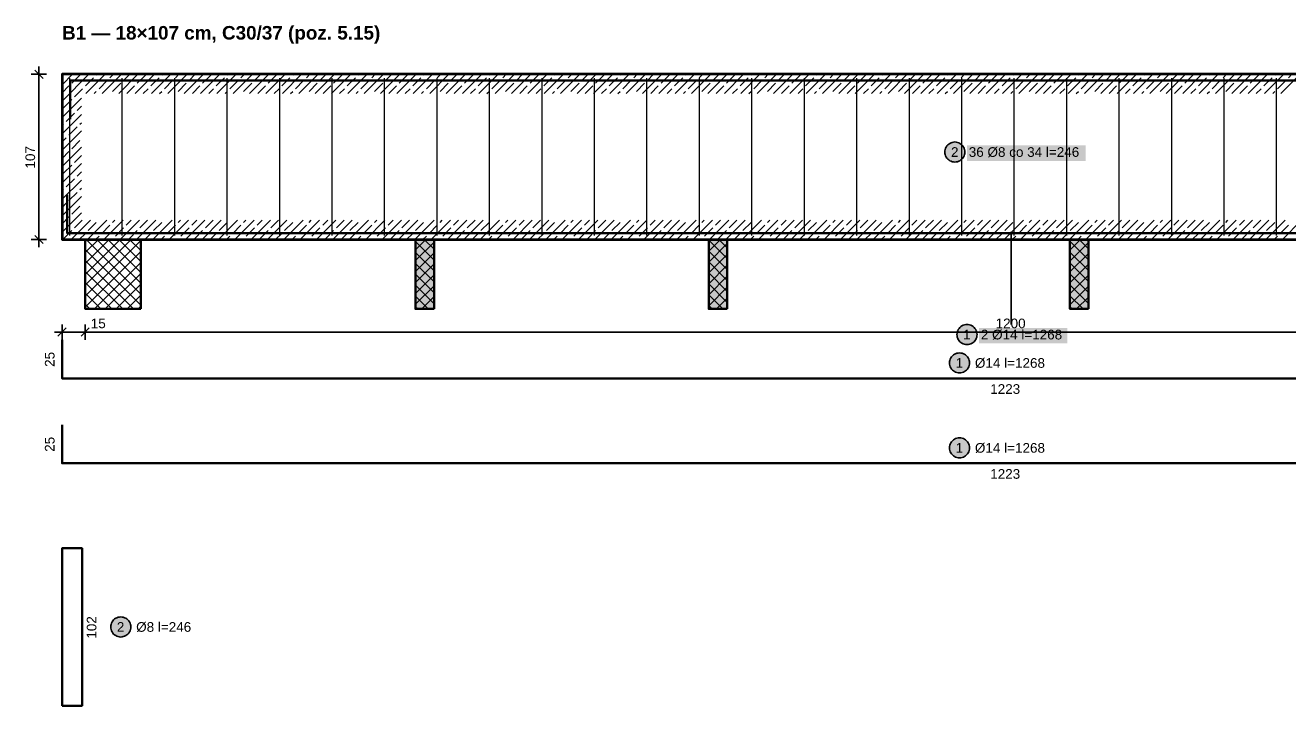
# Model space of a CAD drawing. Header units: metres. Extents: x 0.1 to 13.9, y -17.8 to -0.1.
# Drawn here: x 0.06 to 8.25, y -4.46 to -0.06 of the extents above; entities that cross this region are included whole.
import ezdxf

# ---------------------------------------------------------------- set-up
doc = ezdxf.new("R2010")
doc.units = ezdxf.units.M
for name, color, linetype, lineweight in [('A-KRESKOWANIE', 8, 'Continuous', 18), ('A-MASKA', 7, 'Continuous', 18), ('A-OPISY', 2, 'Continuous', 25), ('K-KONSTR', 7, 'Continuous', 50), ('K-WYMIARY', 1, 'Continuous', 25), ('K-ZBROJENIE', 1, 'Continuous', 100), ('K-ZBROJENIE-OPIS', 2, 'Continuous', 25)]:
    doc.layers.add(name, color=color, linetype=linetype, lineweight=lineweight)
doc.styles.add('PL_ARIAL', font='arial.ttf')
doc.styles.add('PL_ARIAL_B', font='arialbd.ttf')

msp = doc.modelspace()

# ---------------------------------------------------------------- hatches: boundary and pattern name
at = {"layer": 'A-MASKA', "true_color": 0xffffff}
for points in [[(6.1625, -0.9363), (6.9325, -0.9363), (6.9325, -0.835), (6.1625, -0.835)], [(6.241, -2.1188), (6.814, -2.1188), (6.814, -2.0175), (6.241, -2.0175)]]:
    msp.add_hatch(color=7, dxfattribs=at).paths.add_polyline_path(points)
at = {"layer": 'K-KONSTR', "true_color": 0x000000}
for points in [[(2.71, -1.895), (2.71, -1.445), (2.59, -1.445), (2.59, -1.895)], [(4.61, -1.895), (4.61, -1.445), (4.49, -1.445), (4.49, -1.895)], [(6.95, -1.895), (6.95, -1.445), (6.83, -1.445), (6.83, -1.895)]]:
    msp.add_hatch(color=7, dxfattribs=at).paths.add_polyline_path(points)
at = {"layer": 'K-ZBROJENIE-OPIS', "true_color": 0xffffff}
for points in [[(6.15, -0.8788), (6.1495, -0.8703), (6.1478, -0.8619), (6.1451, -0.8539), (6.1413, -0.8463), (6.1366, -0.8392), (6.131, -0.8328), (6.1246, -0.8272), (6.1175, -0.8225), (6.1099, -0.8187), (6.1018, -0.816), (6.0935, -0.8143), (6.085, -0.8137), (6.0765, -0.8143), (6.0682, -0.816), (6.0601, -0.8187), (6.0525, -0.8225), (6.0455, -0.8272), (6.0391, -0.8328), (6.0335, -0.8392), (6.0287, -0.8463), (6.025, -0.8539), (6.0222, -0.8619), (6.0206, -0.8703), (6.02, -0.8788), (6.0206, -0.8872), (6.0222, -0.8956), (6.025, -0.9036), (6.0287, -0.9113), (6.0335, -0.9183), (6.0391, -0.9247), (6.0455, -0.9303), (6.0525, -0.935), (6.0601, -0.9388), (6.0682, -0.9415), (6.0765, -0.9432), (6.085, -0.9438), (6.0935, -0.9432), (6.1018, -0.9415), (6.1099, -0.9388), (6.1175, -0.935), (6.1246, -0.9303), (6.131, -0.9247), (6.1366, -0.9183), (6.1413, -0.9113), (6.1451, -0.9036), (6.1478, -0.8956), (6.1495, -0.8872)], [(6.2285, -2.0613), (6.2279, -2.0528), (6.2263, -2.0444), (6.2235, -2.0364), (6.2198, -2.0288), (6.2151, -2.0217), (6.2095, -2.0153), (6.2031, -2.0097), (6.196, -2.005), (6.1884, -2.0012), (6.1803, -1.9985), (6.172, -1.9968), (6.1635, -1.9963), (6.155, -1.9968), (6.1467, -1.9985), (6.1386, -2.0012), (6.131, -2.005), (6.1239, -2.0097), (6.1175, -2.0153), (6.1119, -2.0217), (6.1072, -2.0288), (6.1034, -2.0364), (6.1007, -2.0444), (6.099, -2.0528), (6.0985, -2.0613), (6.099, -2.0697), (6.1007, -2.0781), (6.1034, -2.0861), (6.1072, -2.0938), (6.1119, -2.1008), (6.1175, -2.1072), (6.1239, -2.1128), (6.131, -2.1175), (6.1386, -2.1213), (6.1467, -2.124), (6.155, -2.1257), (6.1635, -2.1263), (6.172, -2.1257), (6.1803, -2.124), (6.1884, -2.1213), (6.196, -2.1175), (6.2031, -2.1128), (6.2095, -2.1072), (6.2151, -2.1008), (6.2198, -2.0938), (6.2235, -2.0861), (6.2263, -2.0781), (6.2279, -2.0697)], [(6.18, -2.245), (6.1794, -2.2365), (6.1778, -2.2282), (6.1751, -2.2201), (6.1713, -2.2125), (6.1666, -2.2054), (6.161, -2.199), (6.1546, -2.1934), (6.1475, -2.1887), (6.1399, -2.1849), (6.1318, -2.1822), (6.1235, -2.1806), (6.115, -2.18), (6.1065, -2.1806), (6.0982, -2.1822), (6.0901, -2.1849), (6.0825, -2.1887), (6.0754, -2.1934), (6.069, -2.199), (6.0634, -2.2054), (6.0587, -2.2125), (6.0549, -2.2201), (6.0522, -2.2282), (6.0506, -2.2365), (6.05, -2.245), (6.0506, -2.2535), (6.0522, -2.2618), (6.0549, -2.2699), (6.0587, -2.2775), (6.0634, -2.2846), (6.069, -2.291), (6.0754, -2.2966), (6.0825, -2.3013), (6.0901, -2.3051), (6.0982, -2.3078), (6.1065, -2.3094), (6.115, -2.31), (6.1235, -2.3094), (6.1318, -2.3078), (6.1399, -2.3051), (6.1475, -2.3013), (6.1546, -2.2966), (6.161, -2.291), (6.1666, -2.2846), (6.1713, -2.2775), (6.1751, -2.2699), (6.1778, -2.2618), (6.1794, -2.2535)], [(6.18, -2.795), (6.1794, -2.7865), (6.1778, -2.7782), (6.1751, -2.7701), (6.1713, -2.7625), (6.1666, -2.7554), (6.161, -2.749), (6.1546, -2.7434), (6.1475, -2.7387), (6.1399, -2.7349), (6.1318, -2.7322), (6.1235, -2.7306), (6.115, -2.73), (6.1065, -2.7306), (6.0982, -2.7322), (6.0901, -2.7349), (6.0825, -2.7387), (6.0754, -2.7434), (6.069, -2.749), (6.0634, -2.7554), (6.0587, -2.7625), (6.0549, -2.7701), (6.0522, -2.7782), (6.0506, -2.7865), (6.05, -2.795), (6.0506, -2.8035), (6.0522, -2.8118), (6.0549, -2.8199), (6.0587, -2.8275), (6.0634, -2.8346), (6.069, -2.841), (6.0754, -2.8466), (6.0825, -2.8513), (6.0901, -2.8551), (6.0982, -2.8578), (6.1065, -2.8594), (6.115, -2.86), (6.1235, -2.8594), (6.1318, -2.8578), (6.1399, -2.8551), (6.1475, -2.8513), (6.1546, -2.8466), (6.161, -2.841), (6.1666, -2.8346), (6.1713, -2.8275), (6.1751, -2.8199), (6.1778, -2.8118), (6.1794, -2.8035)], [(0.745, -3.955), (0.7444, -3.9465), (0.7428, -3.9382), (0.7401, -3.9301), (0.7363, -3.9225), (0.7316, -3.9154), (0.726, -3.909), (0.7196, -3.9034), (0.7125, -3.8987), (0.7049, -3.8949), (0.6968, -3.8922), (0.6885, -3.8906), (0.68, -3.89), (0.6715, -3.8906), (0.6632, -3.8922), (0.6551, -3.8949), (0.6475, -3.8987), (0.6404, -3.9034), (0.634, -3.909), (0.6284, -3.9154), (0.6237, -3.9225), (0.6199, -3.9301), (0.6172, -3.9382), (0.6156, -3.9465), (0.615, -3.955), (0.6156, -3.9635), (0.6172, -3.9718), (0.6199, -3.9799), (0.6237, -3.9875), (0.6284, -3.9946), (0.634, -4.001), (0.6404, -4.0066), (0.6475, -4.0113), (0.6551, -4.0151), (0.6632, -4.0178), (0.6715, -4.0194), (0.68, -4.02), (0.6885, -4.0194), (0.6968, -4.0178), (0.7049, -4.0151), (0.7125, -4.0113), (0.7196, -4.0066), (0.726, -4.001), (0.7316, -3.9946), (0.7363, -3.9875), (0.7401, -3.9799), (0.7428, -3.9718), (0.7444, -3.9635)]]:
    msp.add_hatch(color=7, dxfattribs=at).paths.add_polyline_path(points)
at = {"layer": 'K-ZBROJENIE-OPIS', "true_color": 0x000000}
msp.add_hatch(color=7, dxfattribs=at).paths.add_polyline_path([(6.4613, -1.405), (6.4609, -1.4021), (6.4597, -1.3994), (6.458, -1.397), (6.4556, -1.3953), (6.4529, -1.3941), (6.45, -1.3938), (6.4471, -1.3941), (6.4444, -1.3953), (6.442, -1.397), (6.4403, -1.3994), (6.4391, -1.4021), (6.4387, -1.405), (6.4391, -1.4079), (6.4403, -1.4106), (6.442, -1.413), (6.4444, -1.4147), (6.4471, -1.4159), (6.45, -1.4163), (6.4529, -1.4159), (6.4556, -1.4147), (6.458, -1.413), (6.4597, -1.4106), (6.4609, -1.4079)])

# ---------------------------------------------------------------- linework, layer by layer
at = {"layer": 'A-KRESKOWANIE', "lineweight": 25, "ltscale": 0.025}
for points in [[(0.3, -0.5485), (0.4735, -0.375)], [(0.3, -0.4425), (0.3675, -0.375)], [(0.3, -0.3894), (0.3144, -0.375)], [(0.3624, -0.4331), (0.4154, -0.3801)], [(0.4508, -0.4508), (0.5038, -0.3977)], [(0.4546, -0.5), (0.5796, -0.375)], [(0.5215, -0.3801), (0.5266, -0.375)], [(0.5607, -0.5), (0.6857, -0.375)], [(0.6099, -0.3977), (0.6326, -0.375)], [(0.6667, -0.5), (0.7917, -0.375)], [(0.6983, -0.4154), (0.7387, -0.375)], [(0.7728, -0.5), (0.8978, -0.375)], [(0.7867, -0.4331), (0.8397, -0.3801)], [(0.875, -0.4508), (0.9281, -0.3977)], [(0.8789, -0.5), (1.0039, -0.375)], [(0.9458, -0.3801), (0.9508, -0.375)], [(0.9849, -0.5), (1.1099, -0.375)], [(1.0341, -0.3977), (1.0569, -0.375)], [(1.091, -0.5), (1.216, -0.375)], [(1.1225, -0.4154), (1.163, -0.375)], [(1.1971, -0.5), (1.3221, -0.375)], [(1.2109, -0.4331), (1.264, -0.3801)], [(1.2993, -0.4508), (1.3523, -0.3977)], [(1.3031, -0.5), (1.4281, -0.375)], [(1.37, -0.3801), (1.3751, -0.375)], [(1.4092, -0.5), (1.5342, -0.375)], [(1.4584, -0.3977), (1.4812, -0.375)], [(1.5153, -0.5), (1.6403, -0.375)], [(1.5468, -0.4154), (1.5872, -0.375)], [(1.6213, -0.5), (1.7463, -0.375)], [(1.6352, -0.4331), (1.6882, -0.3801)], [(1.7236, -0.4508), (1.7766, -0.3977)], [(1.7274, -0.5), (1.8524, -0.375)], [(1.7943, -0.3801), (1.7994, -0.375)], [(1.8335, -0.5), (1.9585, -0.375)], [(1.8827, -0.3977), (1.9054, -0.375)], [(1.9395, -0.5), (2.0645, -0.375)], [(1.9711, -0.4154), (2.0115, -0.375)], [(2.0456, -0.5), (2.1706, -0.375)], [(2.0594, -0.4331), (2.1125, -0.3801)], [(2.1478, -0.4508), (2.2009, -0.3977)], [(2.1517, -0.5), (2.2767, -0.375)], [(2.2185, -0.3801), (2.2236, -0.375)], [(2.2577, -0.5), (2.3827, -0.375)], [(2.3069, -0.3977), (2.3297, -0.375)], [(2.3638, -0.5), (2.4888, -0.375)], [(2.3953, -0.4154), (2.4357, -0.375)], [(2.4698, -0.5), (2.5948, -0.375)], [(2.4837, -0.4331), (2.5367, -0.3801)], [(2.5721, -0.4508), (2.6251, -0.3977)], [(2.5759, -0.5), (2.7009, -0.375)], [(2.6428, -0.3801), (2.6479, -0.375)], [(2.682, -0.5), (2.807, -0.375)], [(2.7312, -0.3977), (2.7539, -0.375)], [(2.788, -0.5), (2.913, -0.375)], [(2.8196, -0.4154), (2.86, -0.375)], [(2.8941, -0.5), (3.0191, -0.375)], [(2.908, -0.4331), (2.961, -0.3801)], [(2.9964, -0.4508), (3.0494, -0.3977)], [(3.0002, -0.5), (3.1252, -0.375)], [(3.0671, -0.3801), (3.0721, -0.375)], [(3.1062, -0.5), (3.2312, -0.375)], [(3.1555, -0.3977), (3.1782, -0.375)], [(3.2123, -0.5), (3.3373, -0.375)], [(3.2439, -0.4154), (3.2843, -0.375)], [(3.3184, -0.5), (3.4434, -0.375)], [(3.3322, -0.4331), (3.3853, -0.3801)], [(3.4206, -0.4508), (3.4737, -0.3977)], [(3.4244, -0.5), (3.5494, -0.375)], [(3.4913, -0.3801), (3.4964, -0.375)], [(3.5305, -0.5), (3.6555, -0.375)], [(3.5797, -0.3977), (3.6025, -0.375)], [(3.6366, -0.5), (3.7616, -0.375)], [(3.6681, -0.4154), (3.7085, -0.375)], [(3.7426, -0.5), (3.8676, -0.375)], [(3.7565, -0.4331), (3.8095, -0.3801)], [(3.8449, -0.4508), (3.8979, -0.3977)], [(3.8487, -0.5), (3.9737, -0.375)], [(3.9156, -0.3801), (3.9207, -0.375)], [(3.9548, -0.5), (4.0798, -0.375)], [(4.004, -0.3977), (4.0267, -0.375)], [(4.0608, -0.5), (4.1858, -0.375)], [(4.0924, -0.4154), (4.1328, -0.375)], [(4.1669, -0.5), (4.2919, -0.375)], [(4.1808, -0.4331), (4.2338, -0.3801)], [(4.2692, -0.4508), (4.3222, -0.3977)], [(4.273, -0.5), (4.398, -0.375)], [(4.3399, -0.3801), (4.3449, -0.375)], [(4.379, -0.5), (4.504, -0.375)], [(4.4283, -0.3977), (4.451, -0.375)], [(4.4851, -0.5), (4.6101, -0.375)], [(4.5166, -0.4154), (4.5571, -0.375)], [(4.5912, -0.5), (4.7162, -0.375)], [(4.605, -0.4331), (4.6581, -0.3801)], [(4.6934, -0.4508), (4.7465, -0.3977)], [(4.6972, -0.5), (4.8222, -0.375)], [(4.7641, -0.3801), (4.7692, -0.375)], [(4.8033, -0.5), (4.9283, -0.375)], [(4.8525, -0.3977), (4.8753, -0.375)], [(4.9094, -0.5), (5.0344, -0.375)], [(4.9409, -0.4154), (4.9813, -0.375)], [(5.0154, -0.5), (5.1404, -0.375)], [(5.0293, -0.4331), (5.0823, -0.3801)], [(5.1177, -0.4508), (5.1707, -0.3977)], [(5.1215, -0.5), (5.2465, -0.375)], [(5.1884, -0.3801), (5.1935, -0.375)], [(5.2276, -0.5), (5.3526, -0.375)], [(5.2768, -0.3977), (5.2995, -0.375)], [(5.3336, -0.5), (5.4586, -0.375)], [(5.3652, -0.4154), (5.4056, -0.375)], [(5.4397, -0.5), (5.5647, -0.375)], [(5.4536, -0.4331), (5.5066, -0.3801)], [(5.5419, -0.4508), (5.595, -0.3977)], [(5.5458, -0.5), (5.6708, -0.375)], [(5.6127, -0.3801), (5.6177, -0.375)], [(5.6518, -0.5), (5.7768, -0.375)], [(5.701, -0.3977), (5.7238, -0.375)], [(5.7579, -0.5), (5.8829, -0.375)], [(5.7894, -0.4154), (5.8299, -0.375)], [(5.864, -0.5), (5.989, -0.375)], [(5.8778, -0.4331), (5.9309, -0.3801)], [(5.9662, -0.4508), (6.0192, -0.3977)], [(5.97, -0.5), (6.095, -0.375)], [(6.0369, -0.3801), (6.042, -0.375)], [(6.0761, -0.5), (6.2011, -0.375)], [(6.1253, -0.3977), (6.1481, -0.375)], [(6.1822, -0.5), (6.3072, -0.375)], [(6.2137, -0.4154), (6.2541, -0.375)], [(6.2882, -0.5), (6.4132, -0.375)], [(6.3021, -0.4331), (6.3551, -0.3801)], [(6.3905, -0.4508), (6.4435, -0.3977)], [(6.3943, -0.5), (6.5193, -0.375)], [(6.4612, -0.3801), (6.4663, -0.375)], [(6.5004, -0.5), (6.6254, -0.375)], [(6.5496, -0.3977), (6.5723, -0.375)], [(6.6064, -0.5), (6.7314, -0.375)], [(6.638, -0.4154), (6.6784, -0.375)], [(6.7125, -0.5), (6.8375, -0.375)], [(6.7264, -0.4331), (6.7794, -0.3801)], [(6.8147, -0.4508), (6.8678, -0.3977)], [(6.8186, -0.5), (6.9436, -0.375)], [(6.8855, -0.3801), (6.8905, -0.375)], [(6.9246, -0.5), (7.0496, -0.375)], [(6.9738, -0.3977), (6.9966, -0.375)], [(7.0307, -0.5), (7.1557, -0.375)], [(7.0622, -0.4154), (7.1027, -0.375)], [(7.1368, -0.5), (7.2618, -0.375)], [(7.1506, -0.4331), (7.2037, -0.3801)], [(7.239, -0.4508), (7.292, -0.3977)], [(7.2428, -0.5), (7.3678, -0.375)], [(7.3097, -0.3801), (7.3148, -0.375)], [(7.3489, -0.5), (7.4739, -0.375)], [(7.3981, -0.3977), (7.4209, -0.375)], [(7.455, -0.5), (7.58, -0.375)], [(7.4865, -0.4154), (7.5269, -0.375)], [(7.561, -0.5), (7.686, -0.375)], [(7.5749, -0.4331), (7.6279, -0.3801)], [(7.6633, -0.4508), (7.7163, -0.3977)], [(7.6671, -0.5), (7.7921, -0.375)], [(7.734, -0.3801), (7.7391, -0.375)], [(7.7731, -0.5), (7.8981, -0.375)], [(7.8224, -0.3977), (7.8451, -0.375)], [(7.8792, -0.5), (8.0042, -0.375)], [(7.9108, -0.4154), (7.9512, -0.375)], [(7.9853, -0.5), (8.1103, -0.375)], [(7.9991, -0.4331), (8.0522, -0.3801)], [(8.0875, -0.4508), (8.1406, -0.3977)], [(8.0913, -0.5), (8.2163, -0.375)], [(8.1582, -0.3801), (8.1633, -0.375)], [(8.1974, -0.5), (8.3224, -0.375)], [(8.2466, -0.3977), (8.2694, -0.375)], [(0.3, -0.4955), (0.3447, -0.4508)], [(0.3801, -0.5215), (0.4331, -0.4685)], [(0.5076, -0.5), (0.5215, -0.4861)], [(0.5392, -0.4685), (0.5922, -0.4154)], [(0.6276, -0.4861), (0.6806, -0.4331)], [(0.7198, -0.5), (0.769, -0.4508)], [(0.8258, -0.5), (0.8574, -0.4685)], [(0.9319, -0.5), (0.9458, -0.4861)], [(0.9634, -0.4685), (1.0165, -0.4154)], [(1.0518, -0.4861), (1.1049, -0.4331)], [(1.144, -0.5), (1.1932, -0.4508)], [(1.2501, -0.5), (1.2816, -0.4685)], [(1.3562, -0.5), (1.37, -0.4861)], [(1.3877, -0.4685), (1.4407, -0.4154)], [(1.4761, -0.4861), (1.5291, -0.4331)], [(1.5683, -0.5), (1.6175, -0.4508)], [(1.6744, -0.5), (1.7059, -0.4685)], [(1.7804, -0.5), (1.7943, -0.4861)], [(1.812, -0.4685), (1.865, -0.4154)], [(1.9003, -0.4861), (1.9534, -0.4331)], [(1.9926, -0.5), (2.0418, -0.4508)], [(2.0986, -0.5), (2.1302, -0.4685)], [(2.2047, -0.5), (2.2185, -0.4861)], [(2.2362, -0.4685), (2.2893, -0.4154)], [(2.3246, -0.4861), (2.3776, -0.4331)], [(2.4168, -0.5), (2.466, -0.4508)], [(2.5229, -0.5), (2.5544, -0.4685)], [(2.6289, -0.5), (2.6428, -0.4861)], [(2.6605, -0.4685), (2.7135, -0.4154)], [(2.7489, -0.4861), (2.8019, -0.4331)], [(2.8411, -0.5), (2.8903, -0.4508)], [(2.9471, -0.5), (2.9787, -0.4685)], [(3.0532, -0.5), (3.0671, -0.4861)], [(3.0848, -0.4685), (3.1378, -0.4154)], [(3.1731, -0.4861), (3.2262, -0.4331)], [(3.2653, -0.5), (3.3146, -0.4508)], [(3.3714, -0.5), (3.403, -0.4685)], [(3.4775, -0.5), (3.4913, -0.4861)], [(3.509, -0.4685), (3.5621, -0.4154)], [(3.5974, -0.4861), (3.6504, -0.4331)], [(3.6896, -0.5), (3.7388, -0.4508)], [(3.7957, -0.5), (3.8272, -0.4685)], [(3.9017, -0.5), (3.9156, -0.4861)], [(3.9333, -0.4685), (3.9863, -0.4154)], [(4.0217, -0.4861), (4.0747, -0.4331)], [(4.1139, -0.5), (4.1631, -0.4508)], [(4.2199, -0.5), (4.2515, -0.4685)], [(4.326, -0.5), (4.3399, -0.4861)], [(4.3575, -0.4685), (4.4106, -0.4154)], [(4.4459, -0.4861), (4.499, -0.4331)], [(4.5381, -0.5), (4.5874, -0.4508)], [(4.6442, -0.5), (4.6757, -0.4685)], [(4.7503, -0.5), (4.7641, -0.4861)], [(4.7818, -0.4685), (4.8348, -0.4154)], [(4.8702, -0.4861), (4.9232, -0.4331)], [(4.9624, -0.5), (5.0116, -0.4508)], [(5.0685, -0.5), (5.1, -0.4685)], [(5.1745, -0.5), (5.1884, -0.4861)], [(5.2061, -0.4685), (5.2591, -0.4154)], [(5.2945, -0.4861), (5.3475, -0.4331)], [(5.3867, -0.5), (5.4359, -0.4508)], [(5.4927, -0.5), (5.5243, -0.4685)], [(5.5988, -0.5), (5.6127, -0.4861)], [(5.6303, -0.4685), (5.6834, -0.4154)], [(5.7187, -0.4861), (5.7718, -0.4331)], [(5.8109, -0.5), (5.8601, -0.4508)], [(5.917, -0.5), (5.9485, -0.4685)], [(6.0231, -0.5), (6.0369, -0.4861)], [(6.0546, -0.4685), (6.1076, -0.4154)], [(6.143, -0.4861), (6.196, -0.4331)], [(6.2352, -0.5), (6.2844, -0.4508)], [(6.3413, -0.5), (6.3728, -0.4685)], [(6.4473, -0.5), (6.4612, -0.4861)], [(6.4789, -0.4685), (6.5319, -0.4154)], [(6.5673, -0.4861), (6.6203, -0.4331)], [(6.6595, -0.5), (6.7087, -0.4508)], [(6.7655, -0.5), (6.7971, -0.4685)], [(6.8716, -0.5), (6.8855, -0.4861)], [(6.9031, -0.4685), (6.9562, -0.4154)], [(6.9915, -0.4861), (7.0446, -0.4331)], [(7.0837, -0.5), (7.1329, -0.4508)], [(7.1898, -0.5), (7.2213, -0.4685)], [(7.2959, -0.5), (7.3097, -0.4861)], [(7.3274, -0.4685), (7.3804, -0.4154)], [(7.4158, -0.4861), (7.4688, -0.4331)], [(7.508, -0.5), (7.5572, -0.4508)], [(7.6141, -0.5), (7.6456, -0.4685)], [(7.7201, -0.5), (7.734, -0.4861)], [(7.7517, -0.4685), (7.8047, -0.4154)], [(7.84, -0.4861), (7.8931, -0.4331)], [(7.9322, -0.5), (7.9815, -0.4508)], [(8.0383, -0.5), (8.0699, -0.4685)], [(8.1444, -0.5), (8.1582, -0.4861)], [(8.1759, -0.4685), (8.229, -0.4154)], [(0.3, -0.6546), (0.425, -0.5296)], [(0.3094, -0.5922), (0.3624, -0.5392)], [(0.3, -0.7607), (0.425, -0.6357)], [(0.327, -0.6806), (0.3801, -0.6276)], [(0.3977, -0.6099), (0.425, -0.5826)], [(0.3, -0.7076), (0.3094, -0.6983)], [(0.3447, -0.769), (0.3977, -0.7159)], [(0.4154, -0.6983), (0.425, -0.6887)], [(0.3, -0.8667), (0.425, -0.7417)], [(0.3, -0.8137), (0.327, -0.7867)], [(0.3624, -0.8574), (0.4154, -0.8043)], [(0.3, -0.9728), (0.425, -0.8478)], [(0.3, -0.9198), (0.3447, -0.875)], [(0.3801, -0.9458), (0.425, -0.9008)], [(0.3, -1.0789), (0.425, -0.9539)], [(0.3094, -1.0165), (0.3624, -0.9634)], [(0.3, -1.1849), (0.425, -1.0599)], [(0.327, -1.1049), (0.3801, -1.0518)], [(0.3977, -1.0341), (0.425, -1.0069)], [(0.3, -1.1319), (0.3094, -1.1225)], [(0.3447, -1.1932), (0.3977, -1.1402)], [(0.4154, -1.1225), (0.425, -1.113)], [(0.3, -1.291), (0.425, -1.166)], [(0.3, -1.238), (0.327, -1.2109)], [(0.3624, -1.2816), (0.4154, -1.2286)], [(0.3, -1.3971), (0.425, -1.2721)], [(0.3, -1.344), (0.3447, -1.2993)], [(0.3094, -1.4407), (0.3624, -1.3877)], [(0.3581, -1.445), (0.4831, -1.32)], [(0.3801, -1.37), (0.4301, -1.32)], [(0.4642, -1.445), (0.5892, -1.32)], [(0.4685, -1.3877), (0.5215, -1.3347)], [(0.5568, -1.4054), (0.6099, -1.3523)], [(0.5703, -1.445), (0.6953, -1.32)], [(0.6276, -1.3347), (0.6422, -1.32)], [(0.6452, -1.4231), (0.6983, -1.37)], [(0.6763, -1.445), (0.8013, -1.32)], [(0.7159, -1.3523), (0.7483, -1.32)], [(0.7336, -1.4407), (0.7867, -1.3877)], [(0.7824, -1.445), (0.9074, -1.32)], [(0.8043, -1.37), (0.8544, -1.32)], [(0.8885, -1.445), (1.0135, -1.32)], [(0.8927, -1.3877), (0.9458, -1.3347)], [(0.9811, -1.4054), (1.0341, -1.3523)], [(0.9945, -1.445), (1.1195, -1.32)], [(1.0518, -1.3347), (1.0665, -1.32)], [(1.0695, -1.4231), (1.1225, -1.37)], [(1.1006, -1.445), (1.2256, -1.32)], [(1.1402, -1.3523), (1.1726, -1.32)], [(1.1579, -1.4407), (1.2109, -1.3877)], [(1.2067, -1.445), (1.3317, -1.32)], [(1.2286, -1.37), (1.2786, -1.32)], [(1.3127, -1.445), (1.4377, -1.32)], [(1.317, -1.3877), (1.37, -1.3347)], [(1.4054, -1.4054), (1.4584, -1.3523)], [(1.4188, -1.445), (1.5438, -1.32)], [(1.4761, -1.3347), (1.4907, -1.32)], [(1.4938, -1.4231), (1.5468, -1.37)], [(1.5248, -1.445), (1.6498, -1.32)], [(1.5645, -1.3523), (1.5968, -1.32)], [(1.5822, -1.4407), (1.6352, -1.3877)], [(1.6309, -1.445), (1.7559, -1.32)], [(1.6529, -1.37), (1.7029, -1.32)], [(1.737, -1.445), (1.862, -1.32)], [(1.7413, -1.3877), (1.7943, -1.3347)], [(1.8296, -1.4054), (1.8827, -1.3523)], [(1.843, -1.445), (1.968, -1.32)], [(1.9003, -1.3347), (1.915, -1.32)], [(1.918, -1.4231), (1.9711, -1.37)], [(1.9491, -1.445), (2.0741, -1.32)], [(1.9887, -1.3523), (2.0211, -1.32)], [(2.0064, -1.4407), (2.0594, -1.3877)], [(2.0552, -1.445), (2.1802, -1.32)], [(2.0771, -1.37), (2.1271, -1.32)], [(2.1612, -1.445), (2.2862, -1.32)], [(2.1655, -1.3877), (2.2185, -1.3347)], [(2.2539, -1.4054), (2.3069, -1.3523)], [(2.2673, -1.445), (2.3923, -1.32)], [(2.3246, -1.3347), (2.3393, -1.32)], [(2.3423, -1.4231), (2.3953, -1.37)], [(2.3734, -1.445), (2.4984, -1.32)], [(2.413, -1.3523), (2.4453, -1.32)], [(2.4307, -1.4407), (2.4837, -1.3877)], [(2.4794, -1.445), (2.6044, -1.32)], [(2.5014, -1.37), (2.5514, -1.32)], [(2.5855, -1.445), (2.7105, -1.32)], [(2.5898, -1.3877), (2.6428, -1.3347)], [(2.6782, -1.4054), (2.7312, -1.3523)], [(2.6916, -1.445), (2.8166, -1.32)], [(2.7489, -1.3347), (2.7635, -1.32)], [(2.7666, -1.4231), (2.8196, -1.37)], [(2.7976, -1.445), (2.9226, -1.32)], [(2.8373, -1.3523), (2.8696, -1.32)], [(2.8549, -1.4407), (2.908, -1.3877)], [(2.9037, -1.445), (3.0287, -1.32)], [(2.9257, -1.37), (2.9757, -1.32)], [(3.0098, -1.445), (3.1348, -1.32)], [(3.014, -1.3877), (3.0671, -1.3347)], [(3.1024, -1.4054), (3.1555, -1.3523)], [(3.1158, -1.445), (3.2408, -1.32)], [(3.1731, -1.3347), (3.1878, -1.32)], [(3.1908, -1.4231), (3.2439, -1.37)], [(3.2219, -1.445), (3.3469, -1.32)], [(3.2615, -1.3523), (3.2939, -1.32)], [(3.2792, -1.4407), (3.3322, -1.3877)], [(3.328, -1.445), (3.453, -1.32)], [(3.3499, -1.37), (3.3999, -1.32)], [(3.434, -1.445), (3.559, -1.32)], [(3.4383, -1.3877), (3.4913, -1.3347)], [(3.5267, -1.4054), (3.5797, -1.3523)], [(3.5401, -1.445), (3.6651, -1.32)], [(3.5974, -1.3347), (3.6121, -1.32)], [(3.6151, -1.4231), (3.6681, -1.37)], [(3.6462, -1.445), (3.7712, -1.32)], [(3.6858, -1.3523), (3.7181, -1.32)], [(3.7035, -1.4407), (3.7565, -1.3877)], [(3.7522, -1.445), (3.8772, -1.32)], [(3.7742, -1.37), (3.8242, -1.32)], [(3.8583, -1.445), (3.9833, -1.32)], [(3.8626, -1.3877), (3.9156, -1.3347)], [(3.951, -1.4054), (4.004, -1.3523)], [(3.9644, -1.445), (4.0894, -1.32)], [(4.0217, -1.3347), (4.0363, -1.32)], [(4.0393, -1.4231), (4.0924, -1.37)], [(4.0704, -1.445), (4.1954, -1.32)], [(4.1101, -1.3523), (4.1424, -1.32)], [(4.1277, -1.4407), (4.1808, -1.3877)], [(4.1765, -1.445), (4.3015, -1.32)], [(4.1984, -1.37), (4.2485, -1.32)], [(4.2826, -1.445), (4.4076, -1.32)], [(4.2868, -1.3877), (4.3399, -1.3347)], [(4.3752, -1.4054), (4.4283, -1.3523)], [(4.3886, -1.445), (4.5136, -1.32)], [(4.4459, -1.3347), (4.4606, -1.32)], [(4.4636, -1.4231), (4.5166, -1.37)], [(4.4947, -1.445), (4.6197, -1.32)], [(4.5343, -1.3523), (4.5667, -1.32)], [(4.552, -1.4407), (4.605, -1.3877)], [(4.6008, -1.445), (4.7258, -1.32)], [(4.6227, -1.37), (4.6727, -1.32)], [(4.7068, -1.445), (4.8318, -1.32)], [(4.7111, -1.3877), (4.7641, -1.3347)], [(4.7995, -1.4054), (4.8525, -1.3523)], [(4.8129, -1.445), (4.9379, -1.32)], [(4.8702, -1.3347), (4.8849, -1.32)], [(4.8879, -1.4231), (4.9409, -1.37)], [(4.919, -1.445), (5.044, -1.32)], [(4.9586, -1.3523), (4.9909, -1.32)], [(4.9763, -1.4407), (5.0293, -1.3877)], [(5.025, -1.445), (5.15, -1.32)], [(5.047, -1.37), (5.097, -1.32)], [(5.1311, -1.445), (5.2561, -1.32)], [(5.1354, -1.3877), (5.1884, -1.3347)], [(5.2238, -1.4054), (5.2768, -1.3523)], [(5.2372, -1.445), (5.3622, -1.32)], [(5.2945, -1.3347), (5.3091, -1.32)], [(5.3121, -1.4231), (5.3652, -1.37)], [(5.3432, -1.445), (5.4682, -1.32)], [(5.3829, -1.3523), (5.4152, -1.32)], [(5.4005, -1.4407), (5.4536, -1.3877)], [(5.4493, -1.445), (5.5743, -1.32)], [(5.4712, -1.37), (5.5213, -1.32)], [(5.5554, -1.445), (5.6804, -1.32)], [(5.5596, -1.3877), (5.6127, -1.3347)], [(5.648, -1.4054), (5.701, -1.3523)], [(5.6614, -1.445), (5.7864, -1.32)], [(5.7187, -1.3347), (5.7334, -1.32)], [(5.7364, -1.4231), (5.7894, -1.37)], [(5.7675, -1.445), (5.8925, -1.32)], [(5.8071, -1.3523), (5.8395, -1.32)], [(5.8248, -1.4407), (5.8778, -1.3877)], [(5.8736, -1.445), (5.9986, -1.32)], [(5.8955, -1.37), (5.9455, -1.32)], [(5.9796, -1.445), (6.1046, -1.32)], [(5.9839, -1.3877), (6.0369, -1.3347)], [(6.0723, -1.4054), (6.1253, -1.3523)], [(6.0857, -1.445), (6.2107, -1.32)], [(6.143, -1.3347), (6.1577, -1.32)], [(6.1607, -1.4231), (6.2137, -1.37)], [(6.1918, -1.445), (6.3168, -1.32)], [(6.2314, -1.3523), (6.2637, -1.32)], [(6.2491, -1.4407), (6.3021, -1.3877)], [(6.2978, -1.445), (6.4228, -1.32)], [(6.3198, -1.37), (6.3698, -1.32)], [(6.4039, -1.445), (6.5289, -1.32)], [(6.4082, -1.3877), (6.4612, -1.3347)], [(6.4965, -1.4054), (6.5496, -1.3523)], [(6.51, -1.445), (6.635, -1.32)], [(6.5673, -1.3347), (6.5819, -1.32)], [(6.5849, -1.4231), (6.638, -1.37)], [(6.616, -1.445), (6.741, -1.32)], [(6.6556, -1.3523), (6.688, -1.32)], [(6.6733, -1.4407), (6.7264, -1.3877)], [(6.7221, -1.445), (6.8471, -1.32)], [(6.744, -1.37), (6.7941, -1.32)], [(6.8281, -1.445), (6.9531, -1.32)], [(6.8324, -1.3877), (6.8855, -1.3347)], [(6.9208, -1.4054), (6.9738, -1.3523)], [(6.9342, -1.445), (7.0592, -1.32)], [(6.9915, -1.3347), (7.0062, -1.32)], [(7.0092, -1.4231), (7.0622, -1.37)], [(7.0403, -1.445), (7.1653, -1.32)], [(7.0799, -1.3523), (7.1122, -1.32)], [(7.0976, -1.4407), (7.1506, -1.3877)], [(7.1463, -1.445), (7.2713, -1.32)], [(7.1683, -1.37), (7.2183, -1.32)], [(7.2524, -1.445), (7.3774, -1.32)], [(7.2567, -1.3877), (7.3097, -1.3347)], [(7.3451, -1.4054), (7.3981, -1.3523)], [(7.3585, -1.445), (7.4835, -1.32)], [(7.4158, -1.3347), (7.4304, -1.32)], [(7.4335, -1.4231), (7.4865, -1.37)], [(7.4645, -1.445), (7.5895, -1.32)], [(7.5042, -1.3523), (7.5365, -1.32)], [(7.5218, -1.4407), (7.5749, -1.3877)], [(7.5706, -1.445), (7.6956, -1.32)], [(7.5926, -1.37), (7.6426, -1.32)], [(7.6767, -1.445), (7.8017, -1.32)], [(7.6809, -1.3877), (7.734, -1.3347)], [(7.7693, -1.4054), (7.8224, -1.3523)], [(7.7827, -1.445), (7.9077, -1.32)], [(7.84, -1.3347), (7.8547, -1.32)], [(7.8577, -1.4231), (7.9108, -1.37)], [(7.8888, -1.445), (8.0138, -1.32)], [(7.9284, -1.3523), (7.9608, -1.32)], [(7.9461, -1.4407), (7.9991, -1.3877)], [(7.9949, -1.445), (8.1199, -1.32)], [(8.0168, -1.37), (8.0668, -1.32)], [(8.1009, -1.445), (8.2259, -1.32)], [(8.1052, -1.3877), (8.1582, -1.3347)], [(8.1936, -1.4054), (8.2466, -1.3523)], [(8.207, -1.445), (8.332, -1.32)], [(0.4112, -1.445), (0.4508, -1.4054)], [(0.45, -1.742), (0.747, -1.445)], [(0.45, -1.6713), (0.6763, -1.445)], [(0.45, -1.6006), (0.6056, -1.445)], [(0.45, -1.5299), (0.5349, -1.445)], [(0.45, -1.4592), (0.4642, -1.445)], [(0.45, -1.8127), (0.81, -1.4527)], [(0.81, -1.7999), (0.4551, -1.445)], [(0.5172, -1.445), (0.5392, -1.4231)], [(0.81, -1.7292), (0.5258, -1.445)], [(0.81, -1.6585), (0.5965, -1.445)], [(0.6233, -1.445), (0.6276, -1.4407)], [(0.81, -1.5878), (0.6672, -1.445)], [(0.81, -1.5171), (0.7379, -1.445)], [(0.81, -1.4464), (0.8086, -1.445)], [(0.8354, -1.445), (0.875, -1.4054)], [(0.9415, -1.445), (0.9634, -1.4231)], [(1.0476, -1.445), (1.0518, -1.4407)], [(1.2597, -1.445), (1.2993, -1.4054)], [(1.3657, -1.445), (1.3877, -1.4231)], [(1.4718, -1.445), (1.4761, -1.4407)], [(1.6839, -1.445), (1.7236, -1.4054)], [(1.79, -1.445), (1.812, -1.4231)], [(1.8961, -1.445), (1.9003, -1.4407)], [(2.1082, -1.445), (2.1478, -1.4054)], [(2.2143, -1.445), (2.2362, -1.4231)], [(2.3203, -1.445), (2.3246, -1.4407)], [(2.5325, -1.445), (2.5721, -1.4054)], [(2.59, -1.5112), (2.6562, -1.445)], [(2.71, -1.5786), (2.59, -1.4586)], [(2.59, -1.5819), (2.71, -1.4619)], [(2.6385, -1.445), (2.6605, -1.4231)], [(2.71, -1.5079), (2.6471, -1.445)], [(2.7446, -1.445), (2.7489, -1.4407)], [(2.9567, -1.445), (2.9964, -1.4054)], [(3.0628, -1.445), (3.0848, -1.4231)], [(3.1689, -1.445), (3.1731, -1.4407)], [(3.381, -1.445), (3.4206, -1.4054)], [(3.4871, -1.445), (3.509, -1.4231)], [(3.5931, -1.445), (3.5974, -1.4407)], [(3.8053, -1.445), (3.8449, -1.4054)], [(3.9113, -1.445), (3.9333, -1.4231)], [(4.0174, -1.445), (4.0217, -1.4407)], [(4.2295, -1.445), (4.2692, -1.4054)], [(4.3356, -1.445), (4.3575, -1.4231)], [(4.4417, -1.445), (4.4459, -1.4407)], [(4.49, -1.5204), (4.5654, -1.445)], [(4.49, -1.4497), (4.4947, -1.445)], [(4.61, -1.5694), (4.49, -1.4494)], [(4.49, -1.5911), (4.61, -1.4711)], [(4.61, -1.4987), (4.5563, -1.445)], [(4.6538, -1.445), (4.6934, -1.4054)], [(4.7599, -1.445), (4.7818, -1.4231)], [(4.8659, -1.445), (4.8702, -1.4407)], [(5.0781, -1.445), (5.1177, -1.4054)], [(5.1841, -1.445), (5.2061, -1.4231)], [(5.2902, -1.445), (5.2945, -1.4407)], [(5.5023, -1.445), (5.5419, -1.4054)], [(5.6084, -1.445), (5.6303, -1.4231)], [(5.7145, -1.445), (5.7187, -1.4407)], [(5.9266, -1.445), (5.9662, -1.4054)], [(6.0327, -1.445), (6.0546, -1.4231)], [(6.1387, -1.445), (6.143, -1.4407)], [(6.3509, -1.445), (6.3905, -1.4054)], [(6.4569, -1.445), (6.4789, -1.4231)], [(6.563, -1.445), (6.5673, -1.4407)], [(6.7751, -1.445), (6.8147, -1.4054)], [(6.83, -1.5139), (6.8989, -1.445)], [(6.95, -1.576), (6.83, -1.456)], [(6.83, -1.5846), (6.95, -1.4646)], [(6.8812, -1.445), (6.9031, -1.4231)], [(6.95, -1.5053), (6.8897, -1.445)], [(6.9872, -1.445), (6.9915, -1.4407)], [(7.1994, -1.445), (7.239, -1.4054)], [(7.3054, -1.445), (7.3274, -1.4231)], [(7.4115, -1.445), (7.4158, -1.4407)], [(7.6236, -1.445), (7.6633, -1.4054)], [(7.7297, -1.445), (7.7517, -1.4231)], [(7.8358, -1.445), (7.84, -1.4407)], [(8.0479, -1.445), (8.0875, -1.4054)], [(8.154, -1.445), (8.1759, -1.4231)], [(0.81, -1.8707), (0.45, -1.5107)], [(0.45, -1.8835), (0.81, -1.5235)], [(2.71, -1.6493), (2.59, -1.5293)], [(2.59, -1.6526), (2.71, -1.5326)], [(4.61, -1.6402), (4.49, -1.5202)], [(4.49, -1.6618), (4.61, -1.5418)], [(6.95, -1.6467), (6.83, -1.5267)], [(6.83, -1.6553), (6.95, -1.5353)], [(0.7636, -1.895), (0.45, -1.5814)], [(0.5092, -1.895), (0.81, -1.5942)], [(2.71, -1.7201), (2.59, -1.6001)], [(2.59, -1.7234), (2.71, -1.6034)], [(4.61, -1.7109), (4.49, -1.5909)], [(4.49, -1.7325), (4.61, -1.6125)], [(6.95, -1.7174), (6.83, -1.5974)], [(6.83, -1.726), (6.95, -1.606)], [(0.6929, -1.895), (0.45, -1.6521)], [(0.5799, -1.895), (0.81, -1.6649)], [(2.71, -1.7908), (2.59, -1.6708)], [(2.59, -1.7941), (2.71, -1.6741)], [(4.61, -1.7816), (4.49, -1.6616)], [(4.49, -1.8033), (4.61, -1.6833)], [(6.95, -1.7881), (6.83, -1.6681)], [(6.83, -1.7967), (6.95, -1.6767)], [(0.6222, -1.895), (0.45, -1.7228)], [(0.5515, -1.895), (0.45, -1.7935)], [(0.6506, -1.895), (0.81, -1.7356)], [(2.71, -1.8615), (2.59, -1.7415)], [(2.59, -1.8648), (2.71, -1.7448)], [(4.61, -1.8523), (4.49, -1.7323)], [(4.49, -1.874), (4.61, -1.754)], [(6.95, -1.8588), (6.83, -1.7388)], [(6.83, -1.8674), (6.95, -1.7474)], [(0.4808, -1.895), (0.45, -1.8642)], [(0.7213, -1.895), (0.81, -1.8063)], [(0.792, -1.895), (0.81, -1.877)], [(2.6728, -1.895), (2.59, -1.8122)], [(2.6021, -1.895), (2.59, -1.8829)], [(2.6305, -1.895), (2.71, -1.8155)], [(4.582, -1.895), (4.49, -1.803)], [(4.5113, -1.895), (4.49, -1.8737)], [(4.5397, -1.895), (4.61, -1.8247)], [(6.9155, -1.895), (6.83, -1.8095)], [(6.8447, -1.895), (6.83, -1.8803)], [(6.8731, -1.895), (6.95, -1.8181)], [(2.7012, -1.895), (2.71, -1.8862)], [(6.9438, -1.895), (6.95, -1.8888)]]:
    msp.add_lwpolyline(points, dxfattribs=at)
at = {"layer": 'K-KONSTR', "lineweight": 70, "ltscale": 0.025}
msp.add_lwpolyline([(12.6, -1.445), (12.6, -0.375), (0.3, -0.375), (0.3, -1.445)], close=True, dxfattribs=at)
at = {"layer": 'K-KONSTR', "lineweight": 50, "ltscale": 0.025}
for points in [[(0.81, -1.895), (0.81, -1.445), (0.45, -1.445), (0.45, -1.895)], [(2.71, -1.895), (2.71, -1.445), (2.59, -1.445), (2.59, -1.895)], [(2.71, -1.895), (2.71, -1.445), (2.59, -1.445), (2.59, -1.895)], [(4.61, -1.895), (4.61, -1.445), (4.49, -1.445), (4.49, -1.895)], [(4.61, -1.895), (4.61, -1.445), (4.49, -1.445), (4.49, -1.895)], [(6.95, -1.895), (6.95, -1.445), (6.83, -1.445), (6.83, -1.895)], [(6.95, -1.895), (6.95, -1.445), (6.83, -1.445), (6.83, -1.895)]]:
    msp.add_lwpolyline(points, close=True, dxfattribs=at)
at = {"layer": 'K-WYMIARY', "lineweight": 35, "ltscale": 0.025}
for points in [[(0.15, -1.495), (0.15, -0.325)], [(0.1, -0.375), (0.2, -0.375)], [(0.1765, -0.4015), (0.1235, -0.3485)], [(0.1, -1.445), (0.2, -1.445)], [(0.1765, -1.4715), (0.1235, -1.4185)], [(0.25, -2.045), (12.65, -2.045)], [(0.2735, -2.0715), (0.3265, -2.0185)], [(0.3, -2.095), (0.3, -1.995)], [(0.4235, -2.0715), (0.4765, -2.0185)], [(0.45, -2.095), (0.45, -1.995)]]:
    msp.add_lwpolyline(points, dxfattribs=at)
at = {"layer": 'K-ZBROJENIE', "lineweight": 25, "ltscale": 0.025}
for points in [[(0.35, -1.42), (0.35, -0.4)], [(0.69, -1.42), (0.69, -0.4)], [(1.03, -1.42), (1.03, -0.4)], [(1.37, -1.42), (1.37, -0.4)], [(1.71, -1.42), (1.71, -0.4)], [(2.05, -1.42), (2.05, -0.4)], [(2.39, -1.42), (2.39, -0.4)], [(2.73, -1.42), (2.73, -0.4)], [(3.07, -1.42), (3.07, -0.4)], [(3.41, -1.42), (3.41, -0.4)], [(3.75, -1.42), (3.75, -0.4)], [(4.09, -1.42), (4.09, -0.4)], [(4.43, -1.42), (4.43, -0.4)], [(4.77, -1.42), (4.77, -0.4)], [(5.11, -1.42), (5.11, -0.4)], [(5.45, -1.42), (5.45, -0.4)], [(5.79, -1.42), (5.79, -0.4)], [(6.13, -1.42), (6.13, -0.4)], [(6.47, -1.42), (6.47, -0.4)], [(6.81, -1.42), (6.81, -0.4)], [(7.15, -1.42), (7.15, -0.4)], [(7.49, -1.42), (7.49, -0.4)], [(7.83, -1.42), (7.83, -0.4)], [(8.17, -1.42), (8.17, -0.4)]]:
    msp.add_lwpolyline(points, dxfattribs=at)
at = {"layer": 'K-ZBROJENIE', "lineweight": 50, "ltscale": 0.025}
for points in [[(0.353, -0.665), (0.353, -0.415), (12.547, -0.415), (12.547, -0.665)], [(0.333, -1.155), (0.333, -1.405), (12.567, -1.405), (12.567, -1.155)], [(0.3, -2.095), (0.3, -2.345), (12.53, -2.345), (12.53, -2.095)], [(0.3, -2.645), (0.3, -2.895), (12.53, -2.895), (12.53, -2.645)]]:
    msp.add_lwpolyline(points, dxfattribs=at)
msp.add_lwpolyline([(0.3, -4.465), (0.43, -4.465), (0.43, -3.445), (0.3, -3.445)], close=True, dxfattribs=at)
at = {"layer": 'K-ZBROJENIE-OPIS', "lineweight": 35, "ltscale": 0.025}
for points in [[(6.15, -0.8788), (6.1495, -0.8703), (6.1478, -0.8619), (6.1451, -0.8539), (6.1413, -0.8463), (6.1366, -0.8392), (6.131, -0.8328), (6.1246, -0.8272), (6.1175, -0.8225), (6.1099, -0.8187), (6.1018, -0.816), (6.0935, -0.8143), (6.085, -0.8137), (6.0765, -0.8143), (6.0682, -0.816), (6.0601, -0.8187), (6.0525, -0.8225), (6.0455, -0.8272), (6.0391, -0.8328), (6.0335, -0.8392), (6.0287, -0.8463), (6.025, -0.8539), (6.0222, -0.8619), (6.0206, -0.8703), (6.02, -0.8788), (6.0206, -0.8872), (6.0222, -0.8956), (6.025, -0.9036), (6.0287, -0.9113), (6.0335, -0.9183), (6.0391, -0.9247), (6.0455, -0.9303), (6.0525, -0.935), (6.0601, -0.9388), (6.0682, -0.9415), (6.0765, -0.9432), (6.085, -0.9438), (6.0935, -0.9432), (6.1018, -0.9415), (6.1099, -0.9388), (6.1175, -0.935), (6.1246, -0.9303), (6.131, -0.9247), (6.1366, -0.9183), (6.1413, -0.9113), (6.1451, -0.9036), (6.1478, -0.8956), (6.1495, -0.8872)], [(6.2285, -2.0613), (6.2279, -2.0528), (6.2263, -2.0444), (6.2235, -2.0364), (6.2198, -2.0288), (6.2151, -2.0217), (6.2095, -2.0153), (6.2031, -2.0097), (6.196, -2.005), (6.1884, -2.0012), (6.1803, -1.9985), (6.172, -1.9968), (6.1635, -1.9963), (6.155, -1.9968), (6.1467, -1.9985), (6.1386, -2.0012), (6.131, -2.005), (6.1239, -2.0097), (6.1175, -2.0153), (6.1119, -2.0217), (6.1072, -2.0288), (6.1034, -2.0364), (6.1007, -2.0444), (6.099, -2.0528), (6.0985, -2.0613), (6.099, -2.0697), (6.1007, -2.0781), (6.1034, -2.0861), (6.1072, -2.0938), (6.1119, -2.1008), (6.1175, -2.1072), (6.1239, -2.1128), (6.131, -2.1175), (6.1386, -2.1213), (6.1467, -2.124), (6.155, -2.1257), (6.1635, -2.1263), (6.172, -2.1257), (6.1803, -2.124), (6.1884, -2.1213), (6.196, -2.1175), (6.2031, -2.1128), (6.2095, -2.1072), (6.2151, -2.1008), (6.2198, -2.0938), (6.2235, -2.0861), (6.2263, -2.0781), (6.2279, -2.0697)], [(6.18, -2.245), (6.1794, -2.2365), (6.1778, -2.2282), (6.1751, -2.2201), (6.1713, -2.2125), (6.1666, -2.2054), (6.161, -2.199), (6.1546, -2.1934), (6.1475, -2.1887), (6.1399, -2.1849), (6.1318, -2.1822), (6.1235, -2.1806), (6.115, -2.18), (6.1065, -2.1806), (6.0982, -2.1822), (6.0901, -2.1849), (6.0825, -2.1887), (6.0754, -2.1934), (6.069, -2.199), (6.0634, -2.2054), (6.0587, -2.2125), (6.0549, -2.2201), (6.0522, -2.2282), (6.0506, -2.2365), (6.05, -2.245), (6.0506, -2.2535), (6.0522, -2.2618), (6.0549, -2.2699), (6.0587, -2.2775), (6.0634, -2.2846), (6.069, -2.291), (6.0754, -2.2966), (6.0825, -2.3013), (6.0901, -2.3051), (6.0982, -2.3078), (6.1065, -2.3094), (6.115, -2.31), (6.1235, -2.3094), (6.1318, -2.3078), (6.1399, -2.3051), (6.1475, -2.3013), (6.1546, -2.2966), (6.161, -2.291), (6.1666, -2.2846), (6.1713, -2.2775), (6.1751, -2.2699), (6.1778, -2.2618), (6.1794, -2.2535)], [(6.18, -2.795), (6.1794, -2.7865), (6.1778, -2.7782), (6.1751, -2.7701), (6.1713, -2.7625), (6.1666, -2.7554), (6.161, -2.749), (6.1546, -2.7434), (6.1475, -2.7387), (6.1399, -2.7349), (6.1318, -2.7322), (6.1235, -2.7306), (6.115, -2.73), (6.1065, -2.7306), (6.0982, -2.7322), (6.0901, -2.7349), (6.0825, -2.7387), (6.0754, -2.7434), (6.069, -2.749), (6.0634, -2.7554), (6.0587, -2.7625), (6.0549, -2.7701), (6.0522, -2.7782), (6.0506, -2.7865), (6.05, -2.795), (6.0506, -2.8035), (6.0522, -2.8118), (6.0549, -2.8199), (6.0587, -2.8275), (6.0634, -2.8346), (6.069, -2.841), (6.0754, -2.8466), (6.0825, -2.8513), (6.0901, -2.8551), (6.0982, -2.8578), (6.1065, -2.8594), (6.115, -2.86), (6.1235, -2.8594), (6.1318, -2.8578), (6.1399, -2.8551), (6.1475, -2.8513), (6.1546, -2.8466), (6.161, -2.841), (6.1666, -2.8346), (6.1713, -2.8275), (6.1751, -2.8199), (6.1778, -2.8118), (6.1794, -2.8035)], [(0.745, -3.955), (0.7444, -3.9465), (0.7428, -3.9382), (0.7401, -3.9301), (0.7363, -3.9225), (0.7316, -3.9154), (0.726, -3.909), (0.7196, -3.9034), (0.7125, -3.8987), (0.7049, -3.8949), (0.6968, -3.8922), (0.6885, -3.8906), (0.68, -3.89), (0.6715, -3.8906), (0.6632, -3.8922), (0.6551, -3.8949), (0.6475, -3.8987), (0.6404, -3.9034), (0.634, -3.909), (0.6284, -3.9154), (0.6237, -3.9225), (0.6199, -3.9301), (0.6172, -3.9382), (0.6156, -3.9465), (0.615, -3.955), (0.6156, -3.9635), (0.6172, -3.9718), (0.6199, -3.9799), (0.6237, -3.9875), (0.6284, -3.9946), (0.634, -4.001), (0.6404, -4.0066), (0.6475, -4.0113), (0.6551, -4.0151), (0.6632, -4.0178), (0.6715, -4.0194), (0.68, -4.02), (0.6885, -4.0194), (0.6968, -4.0178), (0.7049, -4.0151), (0.7125, -4.0113), (0.7196, -4.0066), (0.726, -4.001), (0.7316, -3.9946), (0.7363, -3.9875), (0.7401, -3.9799), (0.7428, -3.9718), (0.7444, -3.9635)]]:
    msp.add_lwpolyline(points, close=True, dxfattribs=at)
msp.add_lwpolyline([(6.45, -1.405), (6.45, -1.995)], dxfattribs=at)

# ---------------------------------------------------------------- texts
at = {"layer": 'A-OPISY', "style": 'PL_ARIAL_B'}
msp.add_text('B1 — 18×107 cm, C30/37 (poz. 5.15)', height=0.0875, dxfattribs=at).set_placement((0.3, -0.15))
at = {"layer": 'K-WYMIARY', "style": 'PL_ARIAL'}
msp.add_text('107', height=0.0625, rotation=90, dxfattribs=at).set_placement((0.125, -0.9858))
for s, p in [('15', (0.4858, -2.02)), ('1200', (6.349, -2.02))]:
    msp.add_text(s, height=0.0625, dxfattribs=at).set_placement(p)
at = {"layer": 'K-ZBROJENIE-OPIS', "style": 'PL_ARIAL'}
for s, p in [('2', (6.0598, -0.91)), ('36 Ø8 co 34 l=246', (6.175, -0.91)), ('1', (6.1382, -2.0925)), ('2 Ø14 l=1268', (6.2535, -2.0925)), ('Ø14 l=1268', (6.215, -2.2763)), ('1', (6.0897, -2.2763)), ('1223', (6.314, -2.445)), ('1', (6.0897, -2.8263)), ('Ø14 l=1268', (6.215, -2.8263)), ('1223', (6.314, -2.995)), ('2', (0.6547, -3.9863)), ('Ø8 l=246', (0.78, -3.9863))]:
    msp.add_text(s, height=0.0625, dxfattribs=at).set_placement(p)
for s, p in [('25', (0.2511, -2.2705)), ('25', (0.2511, -2.8205)), ('102', (0.5225, -4.0308))]:
    msp.add_text(s, height=0.0625, rotation=90, dxfattribs=at).set_placement(p)

doc.saveas('drawing.dxf')
